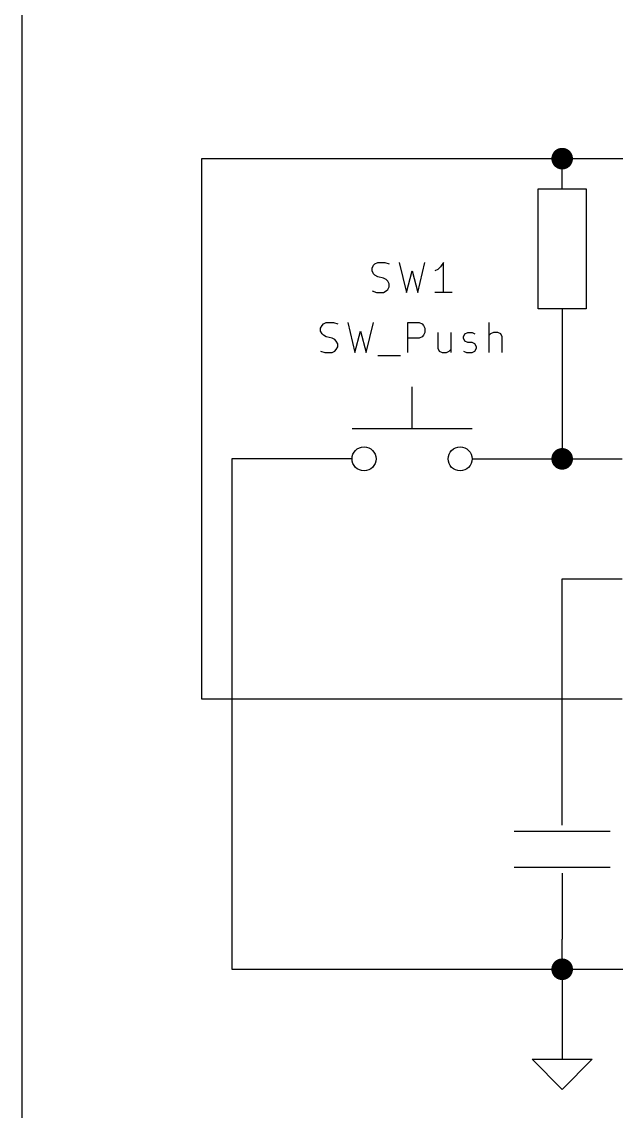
# Model space of a CAD drawing. Extents: x 0.4 to 11.3, y -7.9 to -0.4.
# Drawn here: x 1.65 to 2.64, y -3.186 to -1.372 of the extents above; entities that cross this region are included whole.
import ezdxf

# ---------------------------------------------------------------- set-up
doc = ezdxf.new("R2010")
doc.units = 0
doc.header["$MEASUREMENT"] = 0
for name, color, linetype in [('CYAN2', 4, 'CONTINUOUS'), ('GREEN3', 91, 'CONTINUOUS'), ('RED2', 1, 'CONTINUOUS')]:
    doc.layers.add(name, color=color, linetype=linetype)

msp = doc.modelspace()

# ---------------------------------------------------------------- linework, layer by layer
at = {"layer": 'CYAN2', "linetype": 'CONTINUOUS'}
for p, q in [((2.2333, -1.7823), (2.2357, -1.7776)), ((2.2333, -1.7823), (2.2357, -1.7776)), ((2.2357, -1.7776), (2.2381, -1.7752)), ((2.2357, -1.7776), (2.2381, -1.7752)), ((2.2381, -1.7752), (2.2429, -1.7728)), ((2.2381, -1.7752), (2.2429, -1.7728)), ((2.2429, -1.7728), (2.2548, -1.7728)), ((2.2429, -1.7728), (2.2548, -1.7728)), ((2.2548, -1.7728), (2.2619, -1.7752)), ((2.2548, -1.7728), (2.2619, -1.7752)), ((2.2786, -1.7728), (2.2905, -1.8228)), ((2.2786, -1.7728), (2.2905, -1.8228)), ((2.3095, -1.8228), (2.3214, -1.7728)), ((2.3095, -1.8228), (2.3214, -1.7728)), ((2.3524, -1.7728), (2.3476, -1.7799)), ((2.3524, -1.7728), (2.3476, -1.7799)), ((2.3524, -1.8228), (2.3524, -1.7728)), ((2.3524, -1.8228), (2.3524, -1.7728)), ((2.2333, -1.7871), (2.2333, -1.7823)), ((2.2333, -1.7871), (2.2333, -1.7823)), ((2.2357, -1.7919), (2.2333, -1.7871)), ((2.2357, -1.7919), (2.2333, -1.7871)), ((2.2381, -1.7942), (2.2357, -1.7919)), ((2.2381, -1.7942), (2.2357, -1.7919)), ((2.2429, -1.7966), (2.2381, -1.7942)), ((2.2429, -1.7966), (2.2381, -1.7942)), ((2.2905, -1.8228), (2.3, -1.7871)), ((2.2905, -1.8228), (2.3, -1.7871)), ((2.3, -1.7871), (2.3095, -1.8228)), ((2.3, -1.7871), (2.3095, -1.8228)), ((2.3429, -1.7847), (2.3381, -1.7871)), ((2.3429, -1.7847), (2.3381, -1.7871)), ((2.3476, -1.7799), (2.3429, -1.7847)), ((2.3476, -1.7799), (2.3429, -1.7847)), ((2.2524, -1.799), (2.2429, -1.7966)), ((2.2524, -1.799), (2.2429, -1.7966)), ((2.2571, -1.8014), (2.2524, -1.799)), ((2.2571, -1.8014), (2.2524, -1.799)), ((2.2595, -1.8038), (2.2571, -1.8014)), ((2.2595, -1.8038), (2.2571, -1.8014)), ((2.2619, -1.8085), (2.2595, -1.8038)), ((2.2619, -1.8085), (2.2595, -1.8038)), ((2.2595, -1.818), (2.2619, -1.8133)), ((2.2595, -1.818), (2.2619, -1.8133)), ((2.2619, -1.8133), (2.2619, -1.8085)), ((2.2619, -1.8133), (2.2619, -1.8085)), ((2.2333, -1.8204), (2.2405, -1.8228)), ((2.2333, -1.8204), (2.2405, -1.8228)), ((2.2405, -1.8228), (2.2524, -1.8228)), ((2.2405, -1.8228), (2.2524, -1.8228)), ((2.2524, -1.8228), (2.2571, -1.8204)), ((2.2524, -1.8228), (2.2571, -1.8204)), ((2.2571, -1.8204), (2.2595, -1.818)), ((2.2571, -1.8204), (2.2595, -1.818)), ((2.3667, -1.8228), (2.3381, -1.8228)), ((2.3667, -1.8228), (2.3381, -1.8228)), ((2.1476, -1.8823), (2.15, -1.8776)), ((2.1476, -1.8823), (2.15, -1.8776)), ((2.1476, -1.8871), (2.1476, -1.8823)), ((2.1476, -1.8871), (2.1476, -1.8823)), ((2.15, -1.8776), (2.1524, -1.8752)), ((2.15, -1.8776), (2.1524, -1.8752)), ((2.1524, -1.8752), (2.1571, -1.8728)), ((2.1524, -1.8752), (2.1571, -1.8728)), ((2.1571, -1.8728), (2.169, -1.8728)), ((2.1571, -1.8728), (2.169, -1.8728)), ((2.169, -1.8728), (2.1762, -1.8752)), ((2.169, -1.8728), (2.1762, -1.8752)), ((2.1929, -1.8728), (2.2048, -1.9228)), ((2.1929, -1.8728), (2.2048, -1.9228)), ((2.2238, -1.9228), (2.2357, -1.8728)), ((2.2238, -1.9228), (2.2357, -1.8728)), ((2.2929, -1.9228), (2.2929, -1.8728)), ((2.2929, -1.8728), (2.3119, -1.8728)), ((2.2929, -1.9228), (2.2929, -1.8728)), ((2.2929, -1.8728), (2.3119, -1.8728)), ((2.3119, -1.8728), (2.3167, -1.8752)), ((2.3119, -1.8728), (2.3167, -1.8752)), ((2.3167, -1.8752), (2.319, -1.8776)), ((2.3167, -1.8752), (2.319, -1.8776)), ((2.319, -1.8776), (2.3214, -1.8823)), ((2.319, -1.8776), (2.3214, -1.8823)), ((2.3214, -1.8823), (2.3214, -1.8895)), ((2.3214, -1.8823), (2.3214, -1.8895)), ((2.4286, -1.9228), (2.4286, -1.8728)), ((2.4286, -1.9228), (2.4286, -1.8728)), ((2.15, -1.8919), (2.1476, -1.8871)), ((2.15, -1.8919), (2.1476, -1.8871)), ((2.1524, -1.8942), (2.15, -1.8919)), ((2.1524, -1.8942), (2.15, -1.8919)), ((2.1571, -1.8966), (2.1524, -1.8942)), ((2.1571, -1.8966), (2.1524, -1.8942)), ((2.1667, -1.899), (2.1571, -1.8966)), ((2.1667, -1.899), (2.1571, -1.8966)), ((2.1714, -1.9014), (2.1667, -1.899)), ((2.1714, -1.9014), (2.1667, -1.899)), ((2.1738, -1.9038), (2.1714, -1.9014)), ((2.1738, -1.9038), (2.1714, -1.9014)), ((2.1762, -1.9085), (2.1738, -1.9038)), ((2.1762, -1.9085), (2.1738, -1.9038)), ((2.2048, -1.9228), (2.2143, -1.8871)), ((2.2048, -1.9228), (2.2143, -1.8871)), ((2.2143, -1.8871), (2.2238, -1.9228)), ((2.2143, -1.8871), (2.2238, -1.9228)), ((2.3119, -1.899), (2.2929, -1.899)), ((2.3119, -1.899), (2.2929, -1.899)), ((2.3167, -1.8966), (2.3119, -1.899)), ((2.3167, -1.8966), (2.3119, -1.899)), ((2.319, -1.8942), (2.3167, -1.8966)), ((2.319, -1.8942), (2.3167, -1.8966)), ((2.3214, -1.8895), (2.319, -1.8942)), ((2.3214, -1.8895), (2.319, -1.8942)), ((2.3429, -1.8895), (2.3429, -1.9157)), ((2.3429, -1.8895), (2.3429, -1.9157)), ((2.3643, -1.8895), (2.3643, -1.9228)), ((2.3643, -1.8895), (2.3643, -1.9228)), ((2.3857, -1.8966), (2.3881, -1.8919)), ((2.3857, -1.8966), (2.3881, -1.8919)), ((2.3857, -1.899), (2.3857, -1.8966)), ((2.3857, -1.899), (2.3857, -1.8966)), ((2.3881, -1.9038), (2.3857, -1.899)), ((2.3881, -1.9038), (2.3857, -1.899)), ((2.3881, -1.8919), (2.3929, -1.8895)), ((2.3881, -1.8919), (2.3929, -1.8895)), ((2.3929, -1.9061), (2.3881, -1.9038)), ((2.3929, -1.9061), (2.3881, -1.9038)), ((2.3929, -1.8895), (2.4, -1.8895)), ((2.3929, -1.8895), (2.4, -1.8895)), ((2.4, -1.8895), (2.4048, -1.8919)), ((2.4, -1.8895), (2.4048, -1.8919)), ((2.4309, -1.8919), (2.4286, -1.8942)), ((2.4309, -1.8919), (2.4286, -1.8942)), ((2.4357, -1.8895), (2.4309, -1.8919)), ((2.4357, -1.8895), (2.4309, -1.8919)), ((2.4429, -1.8895), (2.4357, -1.8895)), ((2.4429, -1.8895), (2.4357, -1.8895)), ((2.4476, -1.8919), (2.4429, -1.8895)), ((2.4476, -1.8919), (2.4429, -1.8895)), ((2.45, -1.8966), (2.4476, -1.8919)), ((2.45, -1.8966), (2.4476, -1.8919)), ((2.45, -1.9228), (2.45, -1.8966)), ((2.45, -1.9228), (2.45, -1.8966)), ((2.1476, -1.9204), (2.1548, -1.9228)), ((2.1476, -1.9204), (2.1548, -1.9228)), ((2.1548, -1.9228), (2.1667, -1.9228)), ((2.1548, -1.9228), (2.1667, -1.9228)), ((2.1667, -1.9228), (2.1714, -1.9204)), ((2.1667, -1.9228), (2.1714, -1.9204)), ((2.1714, -1.9204), (2.1738, -1.918)), ((2.1714, -1.9204), (2.1738, -1.918)), ((2.1738, -1.918), (2.1762, -1.9133)), ((2.1738, -1.918), (2.1762, -1.9133)), ((2.1762, -1.9133), (2.1762, -1.9085)), ((2.1762, -1.9133), (2.1762, -1.9085)), ((2.3429, -1.9157), (2.3452, -1.9204)), ((2.3429, -1.9157), (2.3452, -1.9204)), ((2.3452, -1.9204), (2.35, -1.9228)), ((2.3452, -1.9204), (2.35, -1.9228)), ((2.35, -1.9228), (2.3571, -1.9228)), ((2.35, -1.9228), (2.3571, -1.9228)), ((2.3571, -1.9228), (2.3619, -1.9204)), ((2.3571, -1.9228), (2.3619, -1.9204)), ((2.3619, -1.9204), (2.3643, -1.918)), ((2.3619, -1.9204), (2.3643, -1.918)), ((2.3857, -1.9204), (2.3905, -1.9228)), ((2.3857, -1.9204), (2.3905, -1.9228)), ((2.3905, -1.9228), (2.4, -1.9228)), ((2.3905, -1.9228), (2.4, -1.9228)), ((2.4, -1.9061), (2.3929, -1.9061)), ((2.4, -1.9061), (2.3929, -1.9061)), ((2.4048, -1.9085), (2.4, -1.9061)), ((2.4048, -1.9085), (2.4, -1.9061)), ((2.4, -1.9228), (2.4048, -1.9204)), ((2.4, -1.9228), (2.4048, -1.9204)), ((2.4071, -1.9133), (2.4048, -1.9085)), ((2.4071, -1.9133), (2.4048, -1.9085)), ((2.4048, -1.9204), (2.4071, -1.9157)), ((2.4048, -1.9204), (2.4071, -1.9157)), ((2.4071, -1.9157), (2.4071, -1.9133)), ((2.4071, -1.9157), (2.4071, -1.9133)), ((2.2429, -1.9276), (2.281, -1.9276)), ((2.2429, -1.9276), (2.281, -1.9276))]:
    msp.add_line(p, q, dxfattribs=at)
at = {"layer": 'GREEN3', "linetype": 'CONTINUOUS'}
for p, q in [((1.65, -1.2), (1.65, -5.1)), ((1.95, -2.5), (1.95, -1.6)), ((1.95, -1.6), (2.55, -1.6)), ((2.55, -1.6), (3.15, -1.6)), ((2.55, -1.9), (2.55, -2.1)), ((2, -2.1), (2, -2.95)), ((2.1, -2.1), (2, -2.1)), ((2.5, -2.1), (2.55, -2.1)), ((2.55, -2.1), (2.65, -2.1)), ((2.55, -2.6), (2.55, -2.3)), ((2.55, -2.3), (2.65, -2.3)), ((2.65, -2.5), (1.95, -2.5)), ((2.55, -2.95), (2.55, -2.9)), ((2, -2.95), (2.55, -2.95)), ((2.55, -2.95), (3.15, -2.95)), ((2.55, -2.95), (2.55, -3.05))]:
    msp.add_line(p, q, dxfattribs=at)
at = {"layer": 'GREEN3', "const_width": 0.018}
for points in [[(2.541, -1.6, 1), (2.559, -1.6, 1)], [(2.541, -2.1, 1), (2.559, -2.1, 1)], [(2.541, -2.95, 1), (2.559, -2.95, 1)]]:
    msp.add_lwpolyline(points, format="xyb", close=True, dxfattribs=at)
at = {"layer": 'RED2', "linetype": 'CONTINUOUS'}
for p, q in [((2.55, -1.65), (2.55, -1.6)), ((2.55, -1.65), (2.55, -1.6)), ((2.51, -1.85), (2.51, -1.65)), ((2.51, -1.65), (2.59, -1.65)), ((2.59, -1.65), (2.59, -1.85)), ((2.59, -1.85), (2.51, -1.85)), ((2.55, -1.85), (2.55, -1.9)), ((2.55, -1.85), (2.55, -1.9)), ((2.3, -2.05), (2.3, -1.98)), ((2.4, -2.05), (2.2, -2.05)), ((2.2, -2.1), (2.1, -2.1)), ((2.2, -2.1), (2.1, -2.1)), ((2.4, -2.1), (2.5, -2.1)), ((2.4, -2.1), (2.5, -2.1)), ((2.55, -2.71), (2.55, -2.6)), ((2.55, -2.71), (2.55, -2.6)), ((2.47, -2.72), (2.63, -2.72)), ((2.47, -2.78), (2.63, -2.78)), ((2.55, -2.79), (2.55, -2.9)), ((2.55, -2.79), (2.55, -2.9)), ((2.55, -3.05), (2.55, -3.1)), ((2.55, -3.15), (2.5, -3.1)), ((2.5, -3.1), (2.55, -3.1)), ((2.55, -3.1), (2.6, -3.1)), ((2.6, -3.1), (2.55, -3.15))]:
    msp.add_line(p, q, dxfattribs=at)
at = {"layer": 'RED2'}
for centre in [(2.22, -2.1), (2.38, -2.1)]:
    msp.add_circle(centre, 0.02, dxfattribs=at)

doc.saveas('drawing.dxf')
